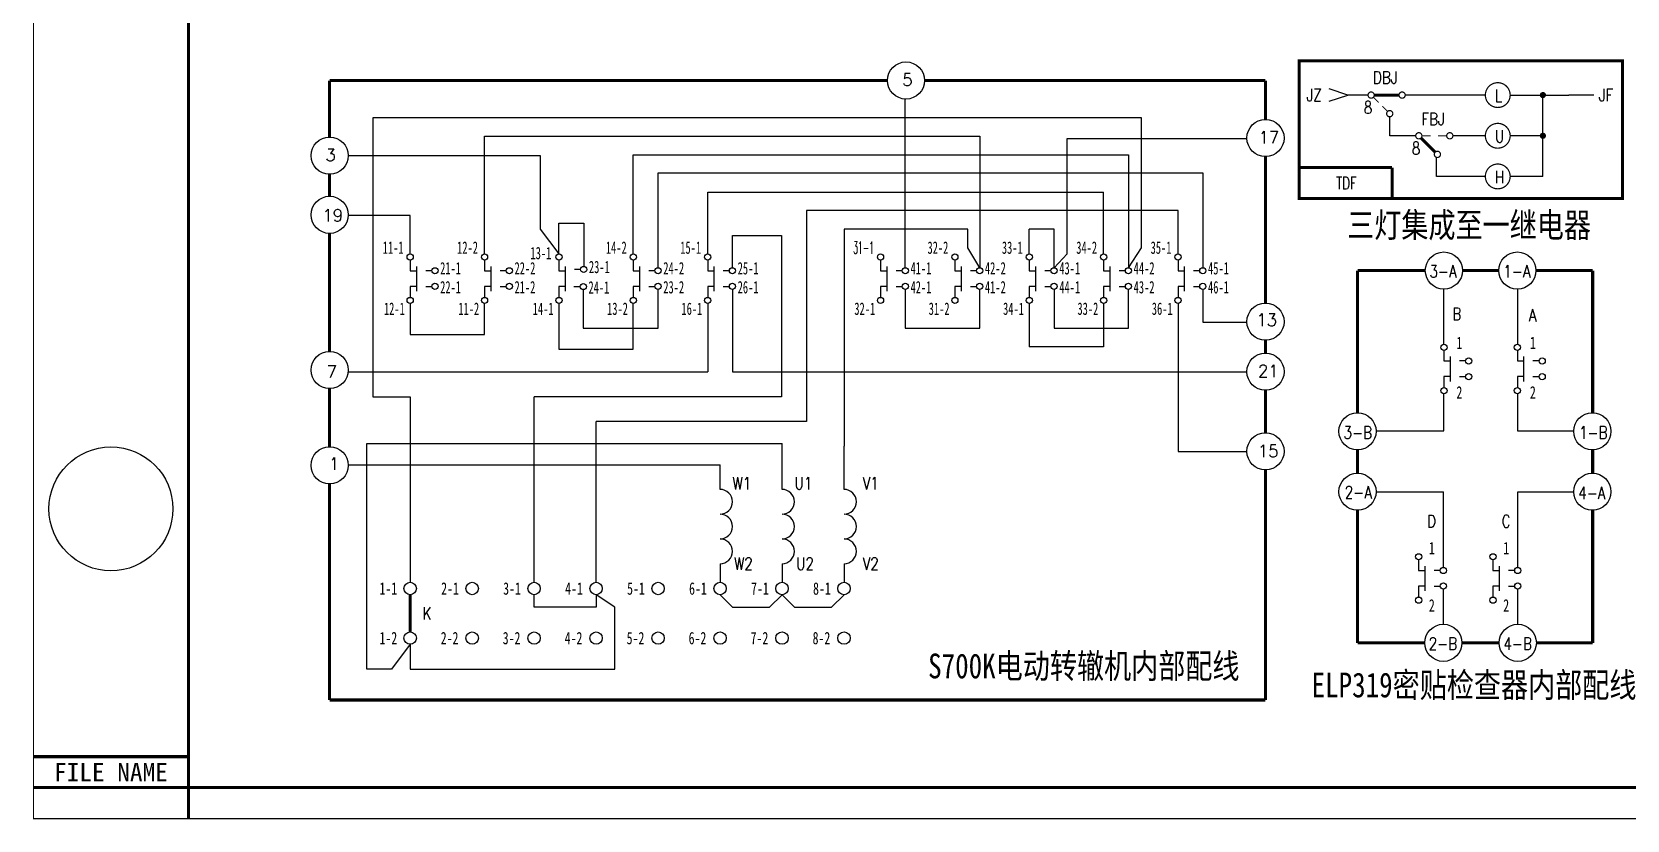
# Model space of a CAD drawing. Extents: x -408 to 269, y -621 to 26.
# Drawn here: x -405.4 to -148, y -270.9 to -143.6 of the extents above; entities that cross this region are included whole.
import ezdxf
from ezdxf.enums import TextEntityAlignment as Align

# ---------------------------------------------------------------- set-up
doc = ezdxf.new("R2010")
doc.units = 0
doc.header["$MEASUREMENT"] = 0
doc.layers.add('D2', color=7, linetype='Continuous')
doc.layers.add('TIE', color=7, linetype='Continuous')
doc.styles.add('CHINESE', font='SimSun.ttf', dxfattribs={"width": 0.9})
doc.styles.add('HZ', font='txt.shx', dxfattribs={"width": 0.7, "bigfont": 'hztxt.shx'})
doc.styles.add('ST', font='SimSun.ttf', dxfattribs={"width": 0.8})
doc.styles.get("Standard").update_dxf_attribs({"font": 'txt', "bigfont": 'hztxt.shx'})
doc.styles.add('TXT', font='txt')

# ---------------------------------------------------------------- blocks, each defined once
blk = doc.blocks.new('1')
blk.add_circle((0, 0), 1)
blk = doc.blocks.new('A$C5C3D65E0')
for p, q in [((95.89, 70.04), (95.89, 97.25)), ((134, 94.25), (10, 94.25)), ((10, 94.25), (10, 49.18)), ((134, 73.25), (134, 94.25)), ((28, 91.25), (107.89, 91.25)), ((28, 72.25), (28, 91.25)), ((107.89, 91.25), (107.89, 70.04)), ((122, 90.88), (151, 90.88)), ((122, 72.25), (122, 90.88)), ((6, 88.13), (37, 88.13)), ((37, 88.13), (37, 76.25)), ((52, 88.25), (131.89, 88.25)), ((52, 72.25), (52, 88.25)), ((131.89, 88.25), (131.89, 70.04)), ((56, 85.35), (143.89, 85.35)), ((56, 70.04), (56, 85.35)), ((143.89, 85.35), (143.89, 70.04)), ((64, 82.25), (127.89, 82.25)), ((64, 72.25), (64, 82.25)), ((127.89, 72.25), (127.89, 82.25)), ((16, 78.48), (6, 78.48)), ((16, 72.25), (16, 78.48)), ((40, 72.25), (40, 77.25)), ((40, 77.25), (44, 77.25)), ((44, 77.25), (44, 70.25)), ((139.89, 79.25), (79.93, 79.25)), ((79.93, 79.25), (79.93, 45.2)), ((139.89, 72.25), (139.89, 79.25)), ((37, 76.25), (40, 72.25)), ((68, 75.25), (75.93, 75.25)), ((68, 70.04), (68, 75.25)), ((75.93, 75.25), (75.93, 49.18)), ((86, 76.25), (86, 41.25)), ((106, 76.25), (86, 76.25)), ((106, 73.25), (106, 76.25)), ((119.89, 76.25), (115.89, 76.25)), ((115.89, 72.25), (115.89, 76.25)), ((119.89, 70.04), (119.89, 76.25)), ((107.89, 70.04), (106, 73.25)), ((119.89, 70.04), (122, 72.25)), ((131.89, 70.04), (134, 73.25)), ((16, 71.25), (16, 69.54)), ((16, 69.54), (17, 69.54)), ((17, 70.25), (17, 66.25)), ((19.5, 69.54), (18.5, 69.54)), ((28, 71.25), (28, 69.54)), ((28, 69.54), (29, 69.54)), ((29, 70.25), (29, 66.25)), ((31.5, 69.54), (30.5, 69.54)), ((40, 71.25), (40, 69.54)), ((40, 69.54), (41, 69.54)), ((41, 70.25), (41, 66.25)), ((43.5, 69.75), (42.5, 69.75)), ((52, 71.25), (52, 69.54)), ((52, 69.54), (53, 69.54)), ((53, 70.25), (53, 66.25)), ((55.5, 69.54), (54.5, 69.54)), ((64, 71.25), (64, 69.54)), ((64, 69.54), (65, 69.54)), ((65, 70.25), (65, 66.25)), ((67.5, 69.54), (66.5, 69.54)), ((91.89, 71.25), (91.89, 69.54)), ((91.89, 69.54), (92.89, 69.54)), ((92.89, 70.25), (92.89, 66.25)), ((95.39, 69.54), (94.39, 69.54)), ((103.89, 71.25), (103.89, 69.54)), ((103.89, 69.54), (104.89, 69.54)), ((104.89, 70.25), (104.89, 66.25)), ((107.39, 69.54), (106.39, 69.54)), ((115.89, 71.25), (115.89, 69.54)), ((115.89, 69.54), (116.89, 69.54)), ((116.89, 70.25), (116.89, 66.25)), ((119.39, 69.54), (118.39, 69.54)), ((127.89, 71.25), (127.89, 69.54)), ((127.89, 69.54), (128.89, 69.54)), ((128.89, 70.25), (128.89, 66.25)), ((131.39, 69.54), (130.39, 69.54)), ((139.89, 71.25), (139.89, 69.54)), ((139.89, 69.54), (140.89, 69.54)), ((140.89, 70.25), (140.89, 66.25)), ((143.39, 69.54), (142.39, 69.54)), ((17, 67.02), (16, 67.02)), ((16, 67.02), (16, 65.25)), ((18.5, 67.02), (19.5, 67.02)), ((28, 67.02), (28, 65.25)), ((29, 67.02), (28, 67.02)), ((30.5, 67.02), (31.5, 67.02)), ((40, 67.02), (40, 65.25)), ((41, 67.02), (40, 67.02)), ((42.43, 66.99), (43.43, 66.99)), ((52, 67.02), (52, 65.25)), ((53, 67.02), (52, 67.02)), ((54.5, 67.02), (55.5, 67.02)), ((64, 67.02), (64, 65.25)), ((65, 67.02), (64, 67.02)), ((66.5, 67.02), (67.5, 67.02)), ((92.89, 67.02), (91.89, 67.02)), ((91.89, 67.02), (91.89, 65.25)), ((94.39, 67.02), (95.39, 67.02)), ((104.89, 67.02), (103.89, 67.02)), ((103.89, 67.02), (103.89, 65.25)), ((106.39, 67.02), (107.39, 67.02)), ((116.89, 67.02), (115.89, 67.02)), ((115.89, 67.02), (115.89, 65.25)), ((118.39, 67.02), (119.39, 67.02)), ((127.89, 67.02), (127.89, 65.25)), ((128.89, 67.02), (127.89, 67.02)), ((130.39, 67.02), (131.39, 67.02)), ((139.89, 67.02), (139.89, 65.25)), ((140.89, 67.02), (139.89, 67.02)), ((142.39, 67.02), (143.39, 67.02)), ((43.93, 66.49), (43.93, 60.25)), ((56, 60.25), (56, 66.52)), ((68, 66.52), (68, 53.25)), ((95.89, 66.52), (95.89, 60.25)), ((107.89, 60.25), (107.89, 66.52)), ((119.89, 66.52), (119.89, 60.25)), ((131.89, 60.25), (131.89, 66.52)), ((143.89, 66.52), (143.89, 61.25)), ((16, 64.25), (16, 59.25)), ((28, 59.25), (28, 64.25)), ((40, 64.25), (40, 56.91)), ((52, 56.91), (52, 64.25)), ((64, 64.25), (64, 53.25)), ((115.89, 64.25), (115.89, 57.25)), ((127.89, 64.25), (127.89, 57.25)), ((139.89, 64.25), (139.89, 40.39)), ((16, 59.25), (28, 59.25)), ((43.93, 60.25), (56, 60.25)), ((95.89, 60.25), (107.89, 60.25)), ((119.89, 60.25), (131.89, 60.25)), ((143.89, 61.25), (151, 61.25)), ((40, 56.91), (52, 56.91)), ((127.89, 57.25), (115.89, 57.25)), ((5.99, 53.25), (64, 53.25)), ((68, 53.25), (151, 53.25)), ((10, 49.18), (16, 49.18)), ((16, 49.18), (16, 19.25)), ((75.93, 49.18), (36, 49.18)), ((36, 19.25), (36, 49.18)), ((79.93, 45.2), (46, 45.2)), ((46, 19.25), (46, 45.2)), ((9, 5.25), (9, 41.67)), ((9, 41.67), (76, 41.67)), ((76, 34.25), (76, 41.67)), ((86, 34.25), (86, 41.25)), ((139.89, 40.39), (151, 40.39)), ((6, 38.2), (66, 38.2)), ((66, 34.25), (66, 38.2)), ((66, 22.25), (66, 19.25)), ((76, 22.25), (76, 19.25)), ((86, 22.25), (86, 19.25)), ((36, 15.25), (36, 17.25)), ((49, 15.25), (46, 17.25)), ((46, 17.25), (46, 15.25)), ((66, 17.25), (68, 15.25)), ((76, 17.25), (74, 15.25)), ((76, 17.25), (78, 15.25)), ((84, 15.25), (86, 17.25)), ((46, 15.25), (36, 15.25)), ((49, 5.25), (49, 15.25)), ((68, 15.25), (74, 15.25)), ((78, 15.25), (84, 15.25)), ((16, 9.25), (13, 5.25)), ((16, 9.25), (16, 5.25)), ((13, 5.25), (9, 5.25)), ((16, 5.25), (49, 5.25))]:
    blk.add_line(p, q)
at = {"const_width": 0.5}
for points in [[(3, 100.25), (93, 100.25)], [(3, 91.13), (3, 100.25)], [(99, 100.25), (154, 100.25)], [(154, 100.25), (154, 93.96)], [(154, 87.96), (154, 64.32)], [(3, 81.57), (3, 85.13)], [(3, 56.51), (3, 75.57)], [(154, 58.32), (154, 56.25)], [(3, 41.13), (3, 50.51)], [(154, 50.25), (154, 43.39)], [(154, 37.39), (154, 0.25)], [(3, 0.25), (3, 35.13)], [(16, 11.25), (16, 17.25)], [(154, 0.25), (3, 0.25)]]:
    blk.add_lwpolyline(points, dxfattribs=at)
for centre, radius in [((96, 100.25), 3), ((154, 90.96), 3), ((3, 88.13), 3), ((3, 78.57), 3), ((16, 71.75), 0.5), ((28, 71.75), 0.5), ((40, 71.75), 0.5), ((52, 71.75), 0.5), ((64, 71.75), 0.5), ((91.89, 71.75), 0.5), ((103.89, 71.75), 0.5), ((115.89, 71.75), 0.5), ((127.89, 71.75), 0.5), ((139.89, 71.75), 0.5), ((20, 69.54), 0.5), ((32, 69.54), 0.5), ((44, 69.75), 0.5), ((56, 69.54), 0.5), ((68, 69.54), 0.5), ((95.89, 69.54), 0.5), ((107.89, 69.54), 0.5), ((119.89, 69.54), 0.5), ((131.89, 69.54), 0.5), ((143.89, 69.54), 0.5), ((20, 67.02), 0.5), ((32, 67.02), 0.5), ((43.93, 66.99), 0.5), ((56, 67.02), 0.5), ((68, 67.02), 0.5), ((95.89, 67.02), 0.5), ((107.89, 67.02), 0.5), ((119.89, 67.02), 0.5), ((131.89, 67.02), 0.5), ((143.89, 67.02), 0.5), ((16, 64.75), 0.5), ((28, 64.75), 0.5), ((40, 64.75), 0.5), ((52, 64.75), 0.5), ((64, 64.75), 0.5), ((91.89, 64.75), 0.5), ((103.89, 64.75), 0.5), ((115.89, 64.75), 0.5), ((127.89, 64.75), 0.5), ((139.89, 64.75), 0.5), ((154, 61.32), 3), ((3, 53.51), 3), ((154, 53.25), 3), ((154, 40.39), 3), ((3, 38.13), 3)]:
    blk.add_circle(centre, radius)
for centre in [(66, 32.25), (76, 32.25), (86, 32.25), (66, 28.25), (76, 28.25), (86, 28.25), (66, 24.25), (76, 24.25), (86, 24.25)]:
    blk.add_arc(centre, 2, 270, 90)
for p in [(16, 18.25), (26, 18.25), (36, 18.25), (46, 18.25), (56, 18.25), (66, 18.25), (76, 18.25), (86, 18.25), (16, 10.25), (26, 10.25), (36, 10.25), (46, 10.25), (56, 10.25), (66, 10.25), (76, 10.25), (86, 10.25)]:
    blk.add_blockref('1', p)
at = {"color": 0, "width": 0.969848}
for s, p in [('5', (95.42, 99.38)), ('17', (152.89, 90.08)), ('3', (2.33, 87.24)), ('19', (1.84, 77.49)), ('13', (152.54, 60.62)), ('7', (2.52, 52.26)), ('21', (152.79, 52.37)), ('15', (152.77, 39.45)), ('1', (2.89, 37.4))]:
    blk.add_text(s, height=2, dxfattribs=at).set_placement(p)
at = {"style": 'TXT'}
for s, width, p, p2 in [('11-1', 0.631381, (11.57, 72.28), (14.94, 72.28)), ('12-2', 0.505105, (23.57, 72.28), (26.94, 72.28)), ('13-1', 0.561228, (35.41, 71.4), (38.78, 71.4)), ('14-2', 0.505105, (47.57, 72.28), (50.94, 72.28)), ('15-1', 0.561228, (59.57, 72.28), (62.94, 72.28)), ('32-2', 0.459186, (99.47, 72.28), (102.83, 72.28)), ('33-1', 0.505105, (111.47, 72.28), (114.83, 72.28)), ('34-2', 0.459186, (123.47, 72.28), (126.83, 72.28)), ('35-1', 0.505105, (135.47, 72.28), (138.83, 72.28)), ('21-1', 0.561228, (20.84, 68.95), (24.2, 68.95)), ('22-2', 0.459186, (32.84, 68.95), (36.2, 68.95)), ('23-1', 0.505105, (44.84, 69.16), (48.2, 69.16)), ('24-2', 0.459186, (56.84, 68.95), (60.2, 68.95)), ('25-1', 0.505105, (68.84, 68.95), (72.2, 68.95)), ('41-1', 0.561228, (96.73, 68.95), (100.1, 68.95)), ('42-2', 0.459186, (108.73, 68.95), (112.1, 68.95)), ('43-1', 0.505105, (120.73, 68.95), (124.1, 68.95)), ('44-2', 0.459186, (132.73, 68.95), (136.1, 68.95)), ('45-1', 0.505105, (144.73, 68.95), (148.1, 68.95)), ('22-1', 0.505105, (20.84, 65.89), (24.2, 65.89)), ('21-2', 0.505105, (32.84, 65.89), (36.2, 65.89)), ('24-1', 0.505105, (44.77, 65.86), (48.14, 65.86)), ('23-2', 0.459186, (56.84, 65.89), (60.2, 65.89)), ('26-1', 0.505105, (68.84, 65.89), (72.2, 65.89)), ('42-1', 0.505105, (96.73, 65.89), (100.1, 65.89)), ('41-2', 0.505105, (108.73, 65.89), (112.1, 65.89)), ('44-1', 0.505105, (120.73, 65.89), (124.1, 65.89)), ('43-2', 0.459186, (132.73, 65.89), (136.1, 65.89)), ('46-1', 0.505105, (144.73, 65.89), (148.1, 65.89)), ('12-1', 0.561228, (11.77, 62.42), (15.13, 62.42)), ('11-2', 0.561228, (23.77, 62.42), (27.13, 62.42)), ('14-1', 0.561228, (35.77, 62.42), (39.13, 62.42)), ('13-2', 0.505105, (47.77, 62.42), (51.13, 62.42)), ('16-1', 0.561228, (59.77, 62.42), (63.13, 62.42)), ('32-1', 0.505105, (87.66, 62.42), (91.03, 62.42)), ('31-2', 0.505105, (99.66, 62.42), (103.03, 62.42)), ('34-1', 0.505105, (111.66, 62.42), (115.03, 62.42)), ('33-2', 0.459186, (123.66, 62.42), (127.03, 62.42)), ('36-1', 0.505105, (135.66, 62.42), (139.03, 62.42))]:
    blk.add_text(s, height=2, dxfattribs=dict(at, width=width)).set_placement(p, p2, align=Align.FIT)
at = {"color": 0, "width": 0.561228}
blk.add_text('31-1', height=2, dxfattribs=at).set_placement((87.47, 72.28), (90.83, 72.28), align=Align.FIT)
at = {"style": 'TXT', "width": 0.7}
for s, p in [('1-1', (11.05, 17.25)), ('2-1', (21, 17.25)), ('3-1', (31, 17.25)), ('4-1', (41, 17.25)), ('5-1', (51, 17.25)), ('6-1', (61, 17.25)), ('7-1', (71, 17.25)), ('8-1', (81, 17.25)), ('1-2', (11.05, 9.25)), ('2-2', (20.93, 9.25)), ('3-2', (30.93, 9.25)), ('4-2', (40.93, 9.25)), ('5-2', (50.93, 9.25)), ('6-2', (60.93, 9.25)), ('7-2', (70.93, 9.25)), ('8-2', (80.93, 9.25))]:
    blk.add_text(s, height=2, dxfattribs=at).set_placement(p)
at = {"layer": 'D2', "style": 'ST', "width": 0.801047}
blk.add_text('S700K电动转辙机内部配线', height=4, dxfattribs=at).set_placement((124.69, 5.83), align=Align.MIDDLE)
at = {"layer": 'TIE', "color": 0, "width": 0.8}
for s, p in [('W1', (68, 34.25)), ('U1', (78, 34.25)), ('V1', (89, 34.25)), ('W2', (68.26, 21.25)), ('U2', (78.26, 21.25)), ('V2', (89, 21.25)), ('K', (18, 13.25))]:
    blk.add_text(s, height=2, dxfattribs=at).set_placement(p)
blk = doc.blocks.new('143')
at = {"const_width": 0.2}
for points in [[(-6, 0, 1), (-5, 0, 1)], [(-1, 0, 1), (0, 0, 1)], [(-4, -3, 1), (-3, -3, 1)]]:
    blk.add_lwpolyline(points, format="xyb", close=True, dxfattribs=at)
for points, const_width in [([(-5, 0), (-3.6, 0)], 0.15), ([(-2.4, 0), (-1, 0)], 0.15), ([(-0.85, -0.35), (-3.15, -2.65)], 0.5)]:
    blk.add_lwpolyline(points, dxfattribs=dict(const_width=const_width))
blk.add_lwpolyline([(-5.5, -1.3, 0, 0, 0), (-5.5, -2.3, 0.8, 0, 0), (-5.5, -4.5, 0, 0, 0)], format="xyseb")
at = {"width": 0.8}
for tag, p in [('RELAY', (-3, 2.2)), ('0', (0, -2))]:
    blk.add_attdef(tag, text='', height=2, dxfattribs=at).set_placement(p, align=Align.MIDDLE)

msp = doc.modelspace()

# ---------------------------------------------------------------- linework, layer by layer
at = {"color": 7}
for p, q in [((-193.03, -153.85), (-196.03, -152.85)), ((-196.03, -154.85), (-193.03, -153.85)), ((-189.77, -153.85), (-193.03, -153.85)), ((-170.84, -153.85), (-183.77, -153.85)), ((-166.84, -153.85), (-157.35, -153.85)), ((-161.56, -166.98), (-161.56, -153.85))]:
    msp.add_line(p, q, dxfattribs=at)
for p, q in [((-186.27, -160.42), (-186.27, -157.35)), ((-182.08, -160.42), (-186.27, -160.42)), ((-170.84, -160.42), (-176.08, -160.42)), ((-161.56, -160.42), (-166.84, -160.42)), ((-178.75, -166.98), (-178.75, -163.95)), ((-170.84, -166.98), (-178.75, -166.98)), ((-161.56, -166.98), (-166.84, -166.98)), ((-177.53, -194.06), (-177.53, -185.18)), ((-165.68, -185.18), (-165.68, -194.06)), ((-177.52, -195.06), (-177.52, -196.77)), ((-165.67, -195.06), (-165.67, -196.77)), ((-177.52, -196.77), (-176.52, -196.77)), ((-176.52, -196.06), (-176.52, -200.06)), ((-174.02, -196.77), (-175.02, -196.77)), ((-165.67, -196.77), (-164.67, -196.77)), ((-164.67, -196.06), (-164.67, -200.06)), ((-162.17, -196.77), (-163.17, -196.77)), ((-177.52, -199.29), (-177.52, -201.06)), ((-176.52, -199.29), (-177.52, -199.29)), ((-175.02, -199.29), (-174.02, -199.29)), ((-164.67, -199.29), (-165.67, -199.29)), ((-165.67, -199.29), (-165.67, -201.06)), ((-163.17, -199.29), (-162.17, -199.29)), ((-177.53, -208.06), (-177.53, -202.06)), ((-165.68, -202.06), (-165.68, -208.06)), ((-188.47, -208.06), (-177.53, -208.06)), ((-165.68, -208.06), (-156.57, -208.06)), ((-188.47, -217.88), (-177.61, -217.88)), ((-177.61, -230.09), (-177.61, -217.88)), ((-165.61, -230.09), (-165.61, -217.88)), ((-165.61, -217.88), (-156.57, -217.88)), ((-181.61, -228.88), (-181.61, -230.59)), ((-169.61, -228.88), (-169.61, -230.59)), ((-181.61, -230.59), (-180.61, -230.59)), ((-180.61, -229.88), (-180.61, -233.88)), ((-178.11, -230.59), (-179.11, -230.59)), ((-169.61, -230.59), (-168.61, -230.59)), ((-168.61, -229.88), (-168.61, -233.88)), ((-166.11, -230.59), (-167.11, -230.59)), ((-180.61, -233.11), (-181.61, -233.11)), ((-181.61, -233.11), (-181.61, -234.88)), ((-179.11, -233.11), (-178.11, -233.11)), ((-177.61, -239.27), (-177.61, -233.61)), ((-168.61, -233.11), (-169.61, -233.11)), ((-169.61, -233.11), (-169.61, -234.88)), ((-167.11, -233.11), (-166.11, -233.11)), ((-165.61, -239.27), (-165.61, -233.61))]:
    msp.add_line(p, q)
for points, const_width in [([(-405.1, -270.64), (269.16, -270.64), (269.16, 26.36), (-405.1, 26.36)], 0.2), ([(-200.88, -148.31), (-148.72, -148.31), (-148.72, -170.54), (-200.88, -170.54)], 0.5)]:
    msp.add_lwpolyline(points, close=True, dxfattribs=dict(const_width=const_width))
msp.add_lwpolyline([(-380.1, -265.64, 0.5, 0.5, 0), (264.16, -265.64, 0.5, 0.5, 0), (264.16, 21.36, 0.5, 0.5, 0), (-380.1, 21.36, 0.5, 0.5, 0)], format="xyseb", close=True)
at = {"linetype": 'ByBlock', "const_width": 0.5}
msp.add_lwpolyline([(-380.1, 21.36), (-380.1, -239.56)], dxfattribs=at)
at = {"const_width": 0.2}
for points in [[(-168.84, -151.85, 1), (-168.84, -155.85, 1), (-168.84, -151.85)], [(-168.84, -158.42, 1), (-168.84, -162.42, 1), (-168.84, -158.42)], [(-168.84, -164.98, 1), (-168.84, -168.98, 1), (-168.84, -164.98)]]:
    msp.add_lwpolyline(points, format="xyb", dxfattribs=at)
at = {"color": 0, "const_width": 0.2}
for points in [[(-188.77, -153.85, -1), (-189.77, -153.85, -1)], [(-183.77, -153.85, -1), (-184.77, -153.85, -1)], [(-185.77, -156.85, -1), (-186.77, -156.85, -1)]]:
    msp.add_lwpolyline(points, format="xyb", close=True, dxfattribs=at)
at = {"color": 0}
for points, const_width in [([(-184.77, -153.85), (-188.77, -153.85)], 0.5), ([(-188.91, -154.2), (-188.07, -155.05)], 0.15), ([(-187.47, -155.65), (-186.62, -156.49)], 0.15), ([(-185.88, -170.54), (-200.88, -170.54), (-200.88, -165.54), (-185.88, -165.54)], 0.5)]:
    msp.add_lwpolyline(points, dxfattribs=dict(at, const_width=const_width))
at = {"const_width": 0.5}
for points in [[(-161.81, -153.85, -1), (-161.31, -153.85, -1)], [(-161.81, -160.42, -1), (-161.31, -160.42, -1)]]:
    msp.add_lwpolyline(points, format="xyb", close=True, dxfattribs=at)
at = {"color": 7}
msp.add_lwpolyline([(-153.35, -153.85), (-157.35, -153.85)], dxfattribs=at)
for points in [[(-184.27, -158.35, 0, 0, 0), (-184.27, -157.35, 0.8, 0, 0), (-184.27, -155.15, 0, 0, 0)], [(-405.1, -260.64, 0.5, 0.5, 0), (-380.1, -260.64, 0.5, 0.5, 0)]]:
    msp.add_lwpolyline(points, format="xyseb")
at = {"color": 0}
msp.add_lwpolyline([(-185.88, -165.54, 0.5, 0.5, 0), (-185.88, -170.54, 0.5, 0.5, 0)], format="xyseb", dxfattribs=at)
at = {"const_width": 0.5}
for points in [[(-191.47, -205.12), (-191.47, -182.18)], [(-180.53, -182.18), (-191.47, -182.18)], [(-168.68, -182.18), (-174.53, -182.18)], [(-153.53, -182.18), (-162.68, -182.18)], [(-153.53, -205.12), (-153.53, -182.18)], [(-191.47, -214.88), (-191.47, -211.12)], [(-153.53, -214.88), (-153.53, -211.12)], [(-191.47, -242.27), (-191.47, -220.88)], [(-153.53, -242.27), (-153.53, -220.88)], [(-191.47, -242.27), (-180.61, -242.27)], [(-174.61, -242.27), (-168.61, -242.27)], [(-162.61, -242.27), (-153.53, -242.27)], [(-380.1, -270.64), (-380.1, -265.64), (-405.1, -265.64)]]:
    msp.add_lwpolyline(points, dxfattribs=at)
for centre, radius in [((-177.53, -182.18), 3), ((-165.68, -182.18), 3), ((-177.52, -194.56), 0.5), ((-165.67, -194.56), 0.5), ((-173.52, -196.77), 0.5), ((-161.67, -196.77), 0.5), ((-173.52, -199.29), 0.5), ((-161.67, -199.29), 0.5), ((-177.52, -201.56), 0.5), ((-165.67, -201.56), 0.5), ((-191.47, -208.12), 3), ((-153.57, -208.12), 3), ((-191.47, -217.88), 3), ((-153.57, -217.88), 3), ((-181.61, -228.38), 0.5), ((-169.61, -228.38), 0.5), ((-177.61, -230.59), 0.5), ((-165.61, -230.59), 0.5), ((-177.61, -233.11), 0.5), ((-165.61, -233.11), 0.5), ((-181.61, -235.38), 0.5), ((-169.61, -235.38), 0.5), ((-177.61, -242.27), 3), ((-165.61, -242.27), 3)]:
    msp.add_circle(centre, radius)
at = {"color": 7}
msp.add_circle((-392.6, -220.64), 10, dxfattribs=at)

# ---------------------------------------------------------------- block references
msp.add_blockref('A$C5C3D65E0', (-360.32, -251.75))
at = {"xscale": -1}
msp.add_blockref('143', (-182.08, -160.42), dxfattribs=at)

# ---------------------------------------------------------------- texts
at = {"color": 7, "width": 0.8}
for s, p in [('DBJ', (-188.98, -151.02)), ('L', (-169.3, -153.94)), ('JF', (-152.54, -153.85)), ('FBJ', (-181.16, -157.71)), ('U', (-169.3, -160.51)), ('8', (-182.71, -162.42)), ('H', (-169.3, -167.08))]:
    msp.add_text(s, height=2, dxfattribs=at).set_placement(p, align=Align.MIDDLE_LEFT)
msp.add_text('JZ', height=2, dxfattribs=at).set_placement((-197.23, -153.85), align=Align.MIDDLE_RIGHT)
at = {"color": 7, "linetype": 'Continuous', "style": 'HZ', "width": 0.7}
msp.add_text('TDF', height=2, dxfattribs=at).set_placement((-191.61, -169.06), align=Align.RIGHT)
at = {"color": 7, "width": 0.8}
for s, p in [('3-A', (-177.67, -183.29)), ('1-A', (-165.75, -183.29)), ('3-B', (-191.43, -209.32)), ('1-B', (-153.43, -209.32)), ('2-A', (-191.33, -218.97)), ('4-A', (-153.67, -219.07)), ('2-B', (-177.69, -243.4)), ('4-B', (-165.63, -243.4))]:
    msp.add_text(s, height=2, dxfattribs=at).set_placement(p, align=Align.CENTER)
at = {"color": 7, "style": 'TXT', "width": 0.7}
for s, p in [('1', (-175.51, -194.84)), ('1', (-163.65, -194.84)), ('2', (-175.51, -202.84)), ('2', (-163.65, -202.84)), ('1', (-179.95, -227.98)), ('1', (-167.95, -227.98)), ('2', (-179.95, -237.23)), ('2', (-167.95, -237.23))]:
    msp.add_text(s, height=2, dxfattribs=at).set_placement(p)
at = {"style": 'CHINESE'}
msp.add_text('FILE NAME', height=3, dxfattribs=at).set_placement((-392.6, -263.14), align=Align.MIDDLE)
at = {"color": 1, "width": 0.8}
msp.add_attdef('8', text='0', height=2, dxfattribs=at).set_placement((-189.77, -155.85), align=Align.MIDDLE)
at = {"layer": 'D2', "color": 7, "style": 'ST', "width": 0.801047}
for s, p in [('三灯集成至一继电器', (-173.47, -174.76)), ('ELP319密贴检查器内部配线', (-172.67, -248.97))]:
    msp.add_text(s, height=4, dxfattribs=at).set_placement(p, align=Align.MIDDLE)
at = {"layer": 'TIE', "color": 7, "width": 0.8}
for s, p in [('B', (-176.17, -190.17)), ('A', (-163.83, -190.39)), ('D', (-180.25, -223.64)), ('C', (-168.21, -223.64))]:
    msp.add_text(s, height=2, dxfattribs=at).set_placement(p)

doc.saveas('drawing.dxf')
